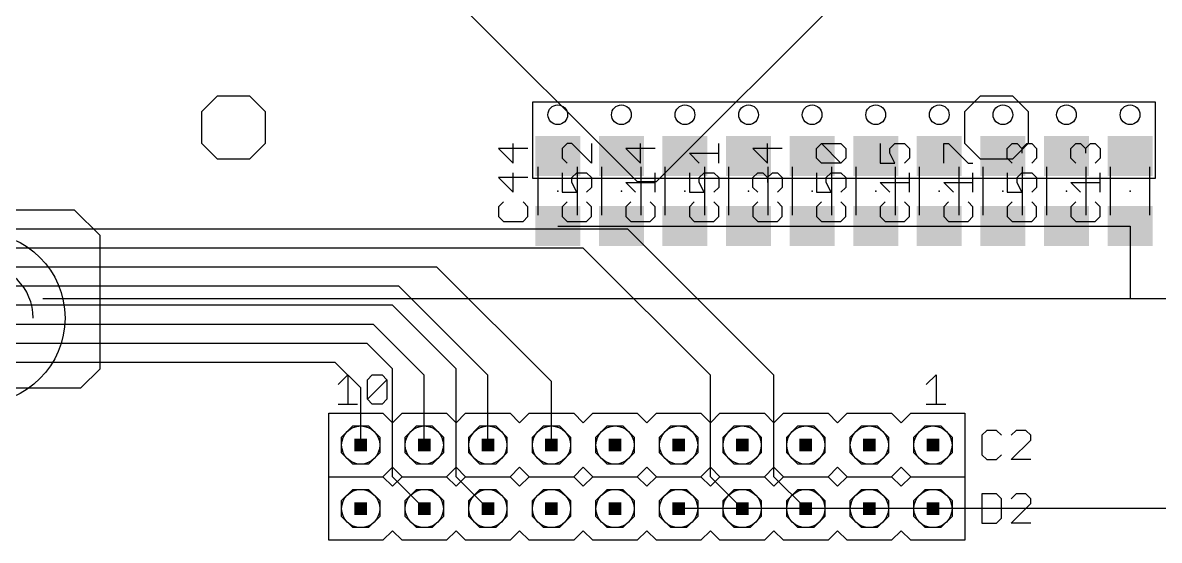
# Model space of a CAD drawing. Extents: x -0.79 to 6.6, y -0.46 to 8.18.
# Drawn here: x 2.078 to 3.866, y 5.99 to 6.805 of the extents above; entities that cross this region are included whole.
import ezdxf

# ---------------------------------------------------------------- set-up
doc = ezdxf.new("R2010")
doc.units = 0
for name, color, linetype in [('1', 22, 'CONTINUOUS'), ('17', 4, 'CONTINUOUS'), ('18', 4, 'CONTINUOUS'), ('19', 53, 'CONTINUOUS'), ('2', 3, 'CONTINUOUS'), ('21', 253, 'CONTINUOUS'), ('23', 7, 'CONTINUOUS'), ('25', 253, 'CONTINUOUS'), ('49', 253, 'CONTINUOUS'), ('51', 253, 'CONTINUOUS')]:
    doc.layers.add(name, color=color, linetype=linetype)

# ---------------------------------------------------------------- blocks, each defined once
blk = doc.blocks.new('RECT')
blk.add_solid([(-0.5, -0.5), (0.5, -0.5), (-0.5, 0.5), (0.5, 0.5)])
blk = doc.blocks.new('OCTAGONP')
blk.add_lwpolyline([(-0.5, -0.207107), (-0.5, 0.207107), (-0.207107, 0.5), (0.207107, 0.5), (0.5, 0.207107), (0.5, -0.207107), (0.207107, -0.5), (-0.207107, -0.5)], close=True)
blk = doc.blocks.new('ROUNDP')
blk.add_circle((0, 0), 0.5)
blk = doc.blocks.new('ROUNDV')
blk.add_circle((0, 0), 0.5)

msp = doc.modelspace()

# ---------------------------------------------------------------- linework, layer by layer
at = {"layer": '1'}
for p, q in [((2.88, 6.68), (2.88, 6.56)), ((3.86, 6.68), (2.88, 6.68)), ((3.86, 6.56), (3.86, 6.68)), ((2.88, 6.56), (3.86, 6.56)), ((2.16, 6.51), (1.938, 6.51)), ((2.2, 6.47), (2.16, 6.51)), ((2.92, 6.484882), (3.02, 6.484882)), ((3.02, 6.484882), (3.12, 6.484882)), ((3.12, 6.484882), (3.22, 6.484882)), ((3.22, 6.484882), (3.32, 6.484882)), ((3.32, 6.484882), (3.42, 6.484882)), ((3.42, 6.484882), (3.52, 6.484882)), ((3.52, 6.484882), (3.62, 6.484882)), ((3.62, 6.484882), (3.72, 6.484882)), ((3.72, 6.484882), (3.82, 6.484882)), ((3.82, 6.484882), (3.82, 6.37)), ((2.2, 6.26), (2.2, 6.47)), ((3.82, 6.37), (2.11, 6.37)), ((3.89, 6.37), (3.82, 6.37)), ((2.17, 6.23), (2.2, 6.26)), ((1.87, 6.23), (2.17, 6.23))]:
    msp.add_line(p, q, dxfattribs=at)
at = {"layer": '19'}
msp.add_line((5.61, 6.04), (3.11, 6.04), dxfattribs=at)
at = {"layer": '2'}
for p, q in [((3.03, 6.48), (1.38, 6.48)), ((3.26, 6.25), (3.03, 6.48)), ((2.96, 6.45), (1.4, 6.45)), ((3.16, 6.25), (2.96, 6.45)), ((2.73, 6.42), (1.42, 6.42)), ((2.91, 6.24), (2.73, 6.42)), ((2.67, 6.39), (1.44, 6.39)), ((2.81, 6.25), (2.67, 6.39)), ((2.66, 6.36), (1.46, 6.36)), ((2.76, 6.26), (2.66, 6.36)), ((2.63, 6.33), (1.48, 6.33)), ((2.71, 6.25), (2.63, 6.33)), ((2.62, 6.3), (1.49, 6.3)), ((2.66, 6.26), (2.62, 6.3)), ((2.57, 6.27), (1.5, 6.27)), ((2.61, 6.23), (2.57, 6.27)), ((2.66, 6.09), (2.66, 6.26)), ((2.76, 6.09), (2.76, 6.26)), ((2.71, 6.14), (2.71, 6.25)), ((2.81, 6.14), (2.81, 6.25)), ((2.91, 6.14), (2.91, 6.24)), ((3.16, 6.09), (3.16, 6.25)), ((3.26, 6.09), (3.26, 6.25)), ((2.61, 6.22), (2.61, 6.23)), ((2.61, 6.14), (2.61, 6.22)), ((2.71, 6.04), (2.66, 6.09)), ((2.81, 6.04), (2.76, 6.09)), ((3.21, 6.04), (3.16, 6.09)), ((3.31, 6.04), (3.26, 6.09))]:
    msp.add_line(p, q, dxfattribs=at)
at = {"layer": '21'}
for p, q in [((2.5745, 6.235193), (2.589846, 6.250539)), ((2.589846, 6.250539), (2.589846, 6.2045)), ((2.620539, 6.242866), (2.628212, 6.250539)), ((2.620539, 6.212173), (2.620539, 6.242866)), ((2.620539, 6.212173), (2.651232, 6.242866)), ((2.628212, 6.250539), (2.643559, 6.250539)), ((2.643559, 6.250539), (2.651232, 6.242866)), ((2.651232, 6.242866), (2.651232, 6.212173)), ((3.4995, 6.235193), (3.514846, 6.250539)), ((3.514846, 6.250539), (3.514846, 6.2045)), ((2.5745, 6.2045), (2.605193, 6.2045)), ((2.628212, 6.2045), (2.620539, 6.212173)), ((2.643559, 6.2045), (2.628212, 6.2045)), ((2.651232, 6.212173), (2.643559, 6.2045)), ((3.4995, 6.2045), (3.530193, 6.2045)), ((3.594673, 6.163039), (3.587, 6.155366)), ((3.587, 6.155366), (3.587, 6.124673)), ((3.61002, 6.163039), (3.594673, 6.163039)), ((3.617693, 6.155366), (3.61002, 6.163039)), ((3.640712, 6.163039), (3.633039, 6.155366)), ((3.656059, 6.163039), (3.640712, 6.163039)), ((3.663732, 6.155366), (3.656059, 6.163039)), ((3.663732, 6.147693), (3.663732, 6.155366)), ((3.633039, 6.117), (3.663732, 6.147693)), ((3.587, 6.124673), (3.594673, 6.117)), ((3.594673, 6.117), (3.61002, 6.117)), ((3.61002, 6.117), (3.617693, 6.124673)), ((3.663732, 6.117), (3.633039, 6.117)), ((3.587, 6.063039), (3.587, 6.017)), ((3.61002, 6.063039), (3.587, 6.063039)), ((3.617693, 6.055366), (3.61002, 6.063039)), ((3.640712, 6.063039), (3.633039, 6.055366)), ((3.656059, 6.063039), (3.640712, 6.063039)), ((3.663732, 6.055366), (3.656059, 6.063039)), ((3.617693, 6.024673), (3.617693, 6.055366)), ((3.633039, 6.017), (3.663732, 6.047693)), ((3.663732, 6.047693), (3.663732, 6.055366)), ((3.61002, 6.017), (3.617693, 6.024673)), ((3.587, 6.017), (3.61002, 6.017)), ((3.663732, 6.017), (3.633039, 6.017))]:
    msp.add_line(p, q, dxfattribs=at)
at = {"layer": '23'}
for p in [(2.92, 6.54), (3.02, 6.54), (3.12, 6.54), (3.22, 6.54), (3.32, 6.54), (3.42, 6.54), (3.52, 6.54), (3.62, 6.54), (3.72, 6.54), (3.82, 6.54)]:
    msp.add_point(p, dxfattribs=at)
at = {"layer": '25'}
for p, q in [((2.84998, 6.584078), (2.84998, 6.614771)), ((2.934634, 6.614771), (2.926961, 6.607098)), ((2.942307, 6.614771), (2.934634, 6.614771)), ((2.973, 6.584078), (2.942307, 6.614771)), ((2.973, 6.614771), (2.973, 6.584078)), ((3.04998, 6.584078), (3.04998, 6.614771)), ((3.173, 6.584078), (3.173, 6.614771)), ((3.24998, 6.584078), (3.24998, 6.614771)), ((3.326961, 6.607098), (3.334634, 6.614771)), ((3.334634, 6.614771), (3.365327, 6.614771)), ((3.365327, 6.584078), (3.334634, 6.614771)), ((3.365327, 6.614771), (3.373, 6.607098)), ((3.426961, 6.614771), (3.426961, 6.584078)), ((3.442307, 6.607098), (3.44998, 6.614771)), ((3.44998, 6.614771), (3.465327, 6.614771)), ((3.465327, 6.614771), (3.473, 6.607098)), ((3.526961, 6.584078), (3.526961, 6.614771)), ((3.526961, 6.614771), (3.534634, 6.614771)), ((3.534634, 6.614771), (3.565327, 6.584078)), ((3.626961, 6.607098), (3.634634, 6.614771)), ((3.634634, 6.614771), (3.642307, 6.614771)), ((3.642307, 6.614771), (3.64998, 6.607098)), ((3.64998, 6.607098), (3.657654, 6.614771)), ((3.657654, 6.614771), (3.665327, 6.614771)), ((3.665327, 6.614771), (3.673, 6.607098)), ((3.726961, 6.607098), (3.734634, 6.614771)), ((3.734634, 6.614771), (3.742307, 6.614771)), ((3.742307, 6.614771), (3.74998, 6.607098)), ((3.74998, 6.607098), (3.757654, 6.614771)), ((3.757654, 6.614771), (3.765327, 6.614771)), ((3.765327, 6.614771), (3.773, 6.607098)), ((2.873, 6.607098), (2.826961, 6.607098)), ((2.826961, 6.607098), (2.84998, 6.584078)), ((2.926961, 6.607098), (2.926961, 6.591752)), ((3.073, 6.607098), (3.026961, 6.607098)), ((3.026961, 6.607098), (3.04998, 6.584078)), ((3.142307, 6.584078), (3.126961, 6.599425)), ((3.126961, 6.599425), (3.173, 6.599425)), ((3.273, 6.607098), (3.226961, 6.607098)), ((3.226961, 6.607098), (3.24998, 6.584078)), ((3.326961, 6.591752), (3.326961, 6.607098)), ((3.373, 6.607098), (3.373, 6.591752)), ((3.442307, 6.599425), (3.442307, 6.607098)), ((3.44998, 6.584078), (3.442307, 6.599425)), ((3.473, 6.607098), (3.473, 6.591752)), ((3.626961, 6.591752), (3.626961, 6.607098)), ((3.64998, 6.607098), (3.64998, 6.599425)), ((3.673, 6.607098), (3.673, 6.591752)), ((3.726961, 6.591752), (3.726961, 6.607098)), ((3.74998, 6.607098), (3.74998, 6.599425)), ((3.773, 6.607098), (3.773, 6.591752)), ((2.926961, 6.591752), (2.934634, 6.584078)), ((3.334634, 6.584078), (3.326961, 6.591752)), ((3.365327, 6.584078), (3.334634, 6.584078)), ((3.373, 6.591752), (3.365327, 6.584078)), ((3.426961, 6.584078), (3.44998, 6.584078)), ((3.473, 6.591752), (3.465327, 6.584078)), ((3.565327, 6.584078), (3.573, 6.584078)), ((3.634634, 6.584078), (3.626961, 6.591752)), ((3.673, 6.591752), (3.665327, 6.584078)), ((3.734634, 6.584078), (3.726961, 6.591752)), ((3.773, 6.591752), (3.765327, 6.584078)), ((2.873, 6.561059), (2.826961, 6.561059)), ((2.826961, 6.561059), (2.84998, 6.538039)), ((2.84998, 6.538039), (2.84998, 6.568732)), ((2.926961, 6.568732), (2.926961, 6.538039)), ((2.942307, 6.561059), (2.94998, 6.568732)), ((2.942307, 6.553386), (2.942307, 6.561059)), ((2.94998, 6.568732), (2.965327, 6.568732)), ((2.965327, 6.568732), (2.973, 6.561059)), ((2.973, 6.561059), (2.973, 6.545712)), ((3.073, 6.538039), (3.073, 6.568732)), ((3.126961, 6.568732), (3.126961, 6.538039)), ((3.142307, 6.561059), (3.14998, 6.568732)), ((3.142307, 6.553386), (3.142307, 6.561059)), ((3.14998, 6.568732), (3.165327, 6.568732)), ((3.165327, 6.568732), (3.173, 6.561059)), ((3.173, 6.561059), (3.173, 6.545712)), ((3.226961, 6.561059), (3.234634, 6.568732)), ((3.226961, 6.545712), (3.226961, 6.561059)), ((3.234634, 6.568732), (3.242307, 6.568732)), ((3.242307, 6.568732), (3.24998, 6.561059)), ((3.24998, 6.561059), (3.257654, 6.568732)), ((3.24998, 6.561059), (3.24998, 6.553386)), ((3.257654, 6.568732), (3.265327, 6.568732)), ((3.265327, 6.568732), (3.273, 6.561059)), ((3.273, 6.561059), (3.273, 6.545712)), ((3.326961, 6.568732), (3.326961, 6.538039)), ((3.342307, 6.561059), (3.34998, 6.568732)), ((3.342307, 6.553386), (3.342307, 6.561059)), ((3.34998, 6.568732), (3.365327, 6.568732)), ((3.365327, 6.568732), (3.373, 6.561059)), ((3.373, 6.561059), (3.373, 6.545712)), ((3.473, 6.538039), (3.473, 6.568732)), ((3.573, 6.538039), (3.573, 6.568732)), ((3.626961, 6.568732), (3.626961, 6.538039)), ((3.642307, 6.561059), (3.64998, 6.568732)), ((3.642307, 6.553386), (3.642307, 6.561059)), ((3.64998, 6.568732), (3.665327, 6.568732)), ((3.665327, 6.568732), (3.673, 6.561059)), ((3.673, 6.561059), (3.673, 6.545712)), ((3.773, 6.538039), (3.773, 6.568732)), ((2.94998, 6.538039), (2.942307, 6.553386)), ((2.973, 6.545712), (2.965327, 6.538039)), ((3.042307, 6.538039), (3.026961, 6.553386)), ((3.026961, 6.553386), (3.073, 6.553386)), ((3.14998, 6.538039), (3.142307, 6.553386)), ((3.173, 6.545712), (3.165327, 6.538039)), ((3.234634, 6.538039), (3.226961, 6.545712)), ((3.273, 6.545712), (3.265327, 6.538039)), ((3.34998, 6.538039), (3.342307, 6.553386)), ((3.373, 6.545712), (3.365327, 6.538039)), ((3.442307, 6.538039), (3.426961, 6.553386)), ((3.426961, 6.553386), (3.473, 6.553386)), ((3.542307, 6.538039), (3.526961, 6.553386)), ((3.526961, 6.553386), (3.573, 6.553386)), ((3.64998, 6.538039), (3.642307, 6.553386)), ((3.673, 6.545712), (3.665327, 6.538039)), ((3.742307, 6.538039), (3.726961, 6.553386)), ((3.726961, 6.553386), (3.773, 6.553386)), ((2.926961, 6.538039), (2.94998, 6.538039)), ((3.126961, 6.538039), (3.14998, 6.538039)), ((3.326961, 6.538039), (3.34998, 6.538039)), ((3.626961, 6.538039), (3.64998, 6.538039)), ((2.834634, 6.522693), (2.826961, 6.51502)), ((2.826961, 6.51502), (2.826961, 6.499673)), ((2.873, 6.51502), (2.865327, 6.522693)), ((2.873, 6.499673), (2.873, 6.51502)), ((2.934634, 6.522693), (2.926961, 6.51502)), ((2.926961, 6.51502), (2.926961, 6.499673)), ((2.973, 6.51502), (2.965327, 6.522693)), ((2.973, 6.499673), (2.973, 6.51502)), ((3.034634, 6.522693), (3.026961, 6.51502)), ((3.026961, 6.51502), (3.026961, 6.499673)), ((3.073, 6.51502), (3.065327, 6.522693)), ((3.073, 6.499673), (3.073, 6.51502)), ((3.134634, 6.522693), (3.126961, 6.51502)), ((3.126961, 6.51502), (3.126961, 6.499673)), ((3.173, 6.51502), (3.165327, 6.522693)), ((3.173, 6.499673), (3.173, 6.51502)), ((3.234634, 6.522693), (3.226961, 6.51502)), ((3.226961, 6.51502), (3.226961, 6.499673)), ((3.273, 6.51502), (3.265327, 6.522693)), ((3.273, 6.499673), (3.273, 6.51502)), ((3.334634, 6.522693), (3.326961, 6.51502)), ((3.326961, 6.51502), (3.326961, 6.499673)), ((3.373, 6.51502), (3.365327, 6.522693)), ((3.373, 6.499673), (3.373, 6.51502)), ((3.434634, 6.522693), (3.426961, 6.51502)), ((3.426961, 6.51502), (3.426961, 6.499673)), ((3.473, 6.51502), (3.465327, 6.522693)), ((3.473, 6.499673), (3.473, 6.51502)), ((3.534634, 6.522693), (3.526961, 6.51502)), ((3.526961, 6.51502), (3.526961, 6.499673)), ((3.573, 6.51502), (3.565327, 6.522693)), ((3.573, 6.499673), (3.573, 6.51502)), ((3.634634, 6.522693), (3.626961, 6.51502)), ((3.626961, 6.51502), (3.626961, 6.499673)), ((3.673, 6.51502), (3.665327, 6.522693)), ((3.673, 6.499673), (3.673, 6.51502)), ((3.734634, 6.522693), (3.726961, 6.51502)), ((3.726961, 6.51502), (3.726961, 6.499673)), ((3.773, 6.51502), (3.765327, 6.522693)), ((3.773, 6.499673), (3.773, 6.51502)), ((2.826961, 6.499673), (2.834634, 6.492)), ((2.834634, 6.492), (2.865327, 6.492)), ((2.865327, 6.492), (2.873, 6.499673)), ((2.926961, 6.499673), (2.934634, 6.492)), ((2.934634, 6.492), (2.965327, 6.492)), ((2.965327, 6.492), (2.973, 6.499673)), ((3.026961, 6.499673), (3.034634, 6.492)), ((3.034634, 6.492), (3.065327, 6.492)), ((3.065327, 6.492), (3.073, 6.499673)), ((3.126961, 6.499673), (3.134634, 6.492)), ((3.134634, 6.492), (3.165327, 6.492)), ((3.165327, 6.492), (3.173, 6.499673)), ((3.226961, 6.499673), (3.234634, 6.492)), ((3.234634, 6.492), (3.265327, 6.492)), ((3.265327, 6.492), (3.273, 6.499673)), ((3.326961, 6.499673), (3.334634, 6.492)), ((3.334634, 6.492), (3.365327, 6.492)), ((3.365327, 6.492), (3.373, 6.499673)), ((3.426961, 6.499673), (3.434634, 6.492)), ((3.434634, 6.492), (3.465327, 6.492)), ((3.465327, 6.492), (3.473, 6.499673)), ((3.526961, 6.499673), (3.534634, 6.492)), ((3.534634, 6.492), (3.565327, 6.492)), ((3.565327, 6.492), (3.573, 6.499673)), ((3.626961, 6.499673), (3.634634, 6.492)), ((3.634634, 6.492), (3.665327, 6.492)), ((3.665327, 6.492), (3.673, 6.499673)), ((3.726961, 6.499673), (3.734634, 6.492)), ((3.734634, 6.492), (3.765327, 6.492)), ((3.765327, 6.492), (3.773, 6.499673))]:
    msp.add_line(p, q, dxfattribs=at)
at = {"layer": '49'}
for p, q in [((3.045, 6.555), (2.675, 6.925)), ((3.445, 6.925), (3.075, 6.555)), ((2.36, 6.665), (2.385, 6.69)), ((2.385, 6.69), (2.435, 6.69)), ((2.435, 6.69), (2.46, 6.665)), ((3.56, 6.665), (3.585, 6.69)), ((3.585, 6.69), (3.635, 6.69)), ((3.635, 6.69), (3.66, 6.665)), ((2.36, 6.615), (2.36, 6.665)), ((2.46, 6.665), (2.46, 6.615)), ((3.56, 6.615), (3.56, 6.665)), ((3.66, 6.665), (3.66, 6.615)), ((2.385, 6.59), (2.36, 6.615)), ((2.46, 6.615), (2.435, 6.59)), ((3.585, 6.59), (3.56, 6.615)), ((3.66, 6.615), (3.635, 6.59)), ((2.435, 6.59), (2.385, 6.59)), ((3.635, 6.59), (3.585, 6.59)), ((3.045, 6.555), (3.075, 6.555))]:
    msp.add_line(p, q, dxfattribs=at)
msp.add_circle((2.01, 6.34), 0.135, dxfattribs=at)
msp.add_arc((2.01, 6.34), 0.085, 0, 90, dxfattribs=at)
at = {"layer": '51'}
for p, q in [((2.889016, 6.502008), (2.889016, 6.577992)), ((2.950984, 6.502008), (2.950984, 6.577992)), ((2.989016, 6.502008), (2.989016, 6.577992)), ((3.050984, 6.502008), (3.050984, 6.577992)), ((3.089016, 6.502008), (3.089016, 6.577992)), ((3.150984, 6.502008), (3.150984, 6.577992)), ((3.189016, 6.502008), (3.189016, 6.577992)), ((3.250984, 6.502008), (3.250984, 6.577992)), ((3.289016, 6.502008), (3.289016, 6.577992)), ((3.350984, 6.502008), (3.350984, 6.577992)), ((3.389016, 6.502008), (3.389016, 6.577992)), ((3.450984, 6.502008), (3.450984, 6.577992)), ((3.489016, 6.502008), (3.489016, 6.577992)), ((3.550984, 6.502008), (3.550984, 6.577992)), ((3.589016, 6.502008), (3.589016, 6.577992)), ((3.650984, 6.502008), (3.650984, 6.577992)), ((3.689016, 6.502008), (3.689016, 6.577992)), ((3.750984, 6.502008), (3.750984, 6.577992)), ((3.789016, 6.502008), (3.789016, 6.577992)), ((3.850984, 6.502008), (3.850984, 6.577992)), ((2.56, 6.09), (2.56, 6.19)), ((2.56, 6.19), (2.645, 6.19)), ((2.645, 6.19), (2.66, 6.175)), ((2.66, 6.175), (2.675, 6.19)), ((2.675, 6.19), (2.745, 6.19)), ((2.745, 6.19), (2.76, 6.175)), ((2.76, 6.175), (2.775, 6.19)), ((2.775, 6.19), (2.845, 6.19)), ((2.845, 6.19), (2.86, 6.175)), ((2.86, 6.175), (2.875, 6.19)), ((2.875, 6.19), (2.945, 6.19)), ((2.945, 6.19), (2.96, 6.175)), ((2.96, 6.175), (2.975, 6.19)), ((2.975, 6.19), (3.045, 6.19)), ((3.045, 6.19), (3.06, 6.175)), ((3.06, 6.175), (3.075, 6.19)), ((3.075, 6.19), (3.145, 6.19)), ((3.145, 6.19), (3.16, 6.175)), ((3.16, 6.175), (3.175, 6.19)), ((3.175, 6.19), (3.245, 6.19)), ((3.245, 6.19), (3.26, 6.175)), ((3.26, 6.175), (3.275, 6.19)), ((3.275, 6.19), (3.345, 6.19)), ((3.345, 6.19), (3.36, 6.175)), ((3.36, 6.175), (3.375, 6.19)), ((3.375, 6.19), (3.445, 6.19)), ((3.445, 6.19), (3.46, 6.175)), ((3.46, 6.175), (3.475, 6.19)), ((3.475, 6.19), (3.56, 6.19)), ((3.56, 6.19), (3.56, 6.09)), ((2.645, 6.09), (2.66, 6.105)), ((2.66, 6.105), (2.675, 6.09)), ((2.745, 6.09), (2.76, 6.105)), ((2.76, 6.105), (2.775, 6.09)), ((2.845, 6.09), (2.86, 6.105)), ((2.86, 6.105), (2.875, 6.09)), ((2.945, 6.09), (2.96, 6.105)), ((2.96, 6.105), (2.975, 6.09)), ((3.045, 6.09), (3.06, 6.105)), ((3.06, 6.105), (3.075, 6.09)), ((3.145, 6.09), (3.16, 6.105)), ((3.16, 6.105), (3.175, 6.09)), ((3.245, 6.09), (3.26, 6.105)), ((3.26, 6.105), (3.275, 6.09)), ((3.345, 6.09), (3.36, 6.105)), ((3.36, 6.105), (3.375, 6.09)), ((3.445, 6.09), (3.46, 6.105)), ((3.46, 6.105), (3.475, 6.09)), ((2.56, 5.99), (2.56, 6.09)), ((2.56, 6.09), (2.645, 6.09)), ((2.645, 6.09), (2.66, 6.075)), ((2.66, 6.075), (2.675, 6.09)), ((2.675, 6.09), (2.745, 6.09)), ((2.745, 6.09), (2.76, 6.075)), ((2.76, 6.075), (2.775, 6.09)), ((2.775, 6.09), (2.845, 6.09)), ((2.845, 6.09), (2.86, 6.075)), ((2.86, 6.075), (2.875, 6.09)), ((2.875, 6.09), (2.945, 6.09)), ((2.945, 6.09), (2.96, 6.075)), ((2.96, 6.075), (2.975, 6.09)), ((2.975, 6.09), (3.045, 6.09)), ((3.045, 6.09), (3.06, 6.075)), ((3.06, 6.075), (3.075, 6.09)), ((3.075, 6.09), (3.145, 6.09)), ((3.145, 6.09), (3.16, 6.075)), ((3.16, 6.075), (3.175, 6.09)), ((3.175, 6.09), (3.245, 6.09)), ((3.245, 6.09), (3.26, 6.075)), ((3.26, 6.075), (3.275, 6.09)), ((3.275, 6.09), (3.345, 6.09)), ((3.345, 6.09), (3.36, 6.075)), ((3.36, 6.075), (3.375, 6.09)), ((3.375, 6.09), (3.445, 6.09)), ((3.445, 6.09), (3.46, 6.075)), ((3.46, 6.075), (3.475, 6.09)), ((3.475, 6.09), (3.56, 6.09)), ((3.56, 6.09), (3.56, 5.99)), ((2.645, 5.99), (2.56, 5.99)), ((2.66, 6.005), (2.645, 5.99)), ((2.675, 5.99), (2.66, 6.005)), ((2.745, 5.99), (2.675, 5.99)), ((2.76, 6.005), (2.745, 5.99)), ((2.775, 5.99), (2.76, 6.005)), ((2.845, 5.99), (2.775, 5.99)), ((2.86, 6.005), (2.845, 5.99)), ((2.875, 5.99), (2.86, 6.005)), ((2.945, 5.99), (2.875, 5.99)), ((2.96, 6.005), (2.945, 5.99)), ((2.975, 5.99), (2.96, 6.005)), ((3.045, 5.99), (2.975, 5.99)), ((3.06, 6.005), (3.045, 5.99)), ((3.075, 5.99), (3.06, 6.005)), ((3.145, 5.99), (3.075, 5.99)), ((3.16, 6.005), (3.145, 5.99)), ((3.175, 5.99), (3.16, 6.005)), ((3.245, 5.99), (3.175, 5.99)), ((3.26, 6.005), (3.245, 5.99)), ((3.275, 5.99), (3.26, 6.005)), ((3.345, 5.99), (3.275, 5.99)), ((3.36, 6.005), (3.345, 5.99)), ((3.375, 5.99), (3.36, 6.005)), ((3.445, 5.99), (3.375, 5.99)), ((3.46, 6.005), (3.445, 5.99)), ((3.475, 5.99), (3.46, 6.005)), ((3.56, 5.99), (3.475, 5.99))]:
    msp.add_line(p, q, dxfattribs=at)

# ---------------------------------------------------------------- block references
at = {"layer": '1', "xscale": 0.062992, "yscale": 0.070866, "rotation": 90}
for p in [(2.92, 6.595118), (3.02, 6.595118), (3.12, 6.595118), (3.22, 6.595118), (3.32, 6.595118), (3.42, 6.595118), (3.52, 6.595118), (3.62, 6.595118), (3.72, 6.595118), (3.82, 6.595118), (2.92, 6.484882), (3.02, 6.484882), (3.12, 6.484882), (3.22, 6.484882), (3.32, 6.484882), (3.42, 6.484882), (3.52, 6.484882), (3.62, 6.484882), (3.72, 6.484882), (3.82, 6.484882)]:
    msp.add_blockref('RECT', p, dxfattribs=at)
at = {"layer": '17', "xscale": 0.06, "yscale": 0.06}
for name, p in [('OCTAGONP', (2.61, 6.14)), ('ROUNDP', (2.61, 6.14)), ('ROUNDP', (2.61, 6.14)), ('OCTAGONP', (2.61, 6.14)), ('OCTAGONP', (2.71, 6.14)), ('ROUNDP', (2.71, 6.14)), ('ROUNDP', (2.71, 6.14)), ('OCTAGONP', (2.71, 6.14)), ('OCTAGONP', (2.81, 6.14)), ('ROUNDP', (2.81, 6.14)), ('ROUNDP', (2.81, 6.14)), ('OCTAGONP', (2.81, 6.14)), ('OCTAGONP', (2.91, 6.14)), ('ROUNDP', (2.91, 6.14)), ('ROUNDP', (2.91, 6.14)), ('OCTAGONP', (2.91, 6.14)), ('OCTAGONP', (3.01, 6.14)), ('ROUNDP', (3.01, 6.14)), ('ROUNDP', (3.01, 6.14)), ('OCTAGONP', (3.01, 6.14)), ('OCTAGONP', (3.11, 6.14)), ('ROUNDP', (3.11, 6.14)), ('ROUNDP', (3.11, 6.14)), ('OCTAGONP', (3.11, 6.14)), ('OCTAGONP', (3.21, 6.14)), ('ROUNDP', (3.21, 6.14)), ('ROUNDP', (3.21, 6.14)), ('OCTAGONP', (3.21, 6.14)), ('OCTAGONP', (3.31, 6.14)), ('ROUNDP', (3.31, 6.14)), ('ROUNDP', (3.31, 6.14)), ('OCTAGONP', (3.31, 6.14)), ('OCTAGONP', (3.41, 6.14)), ('ROUNDP', (3.41, 6.14)), ('ROUNDP', (3.41, 6.14)), ('OCTAGONP', (3.41, 6.14)), ('OCTAGONP', (3.51, 6.14)), ('ROUNDP', (3.51, 6.14)), ('ROUNDP', (3.51, 6.14)), ('OCTAGONP', (3.51, 6.14)), ('OCTAGONP', (2.61, 6.04)), ('ROUNDP', (2.61, 6.04)), ('ROUNDP', (2.61, 6.04)), ('OCTAGONP', (2.61, 6.04)), ('OCTAGONP', (2.71, 6.04)), ('ROUNDP', (2.71, 6.04)), ('ROUNDP', (2.71, 6.04)), ('OCTAGONP', (2.71, 6.04)), ('OCTAGONP', (2.81, 6.04)), ('ROUNDP', (2.81, 6.04)), ('ROUNDP', (2.81, 6.04)), ('OCTAGONP', (2.81, 6.04)), ('OCTAGONP', (2.91, 6.04)), ('ROUNDP', (2.91, 6.04)), ('ROUNDP', (2.91, 6.04)), ('OCTAGONP', (2.91, 6.04)), ('OCTAGONP', (3.01, 6.04)), ('ROUNDP', (3.01, 6.04)), ('ROUNDP', (3.01, 6.04)), ('OCTAGONP', (3.01, 6.04)), ('OCTAGONP', (3.11, 6.04)), ('ROUNDP', (3.11, 6.04)), ('ROUNDP', (3.11, 6.04)), ('OCTAGONP', (3.11, 6.04)), ('OCTAGONP', (3.21, 6.04)), ('ROUNDP', (3.21, 6.04)), ('ROUNDP', (3.21, 6.04)), ('OCTAGONP', (3.21, 6.04)), ('OCTAGONP', (3.31, 6.04)), ('ROUNDP', (3.31, 6.04)), ('ROUNDP', (3.31, 6.04)), ('OCTAGONP', (3.31, 6.04)), ('OCTAGONP', (3.41, 6.04)), ('ROUNDP', (3.41, 6.04)), ('ROUNDP', (3.41, 6.04)), ('OCTAGONP', (3.41, 6.04)), ('OCTAGONP', (3.51, 6.04)), ('ROUNDP', (3.51, 6.04)), ('ROUNDP', (3.51, 6.04)), ('OCTAGONP', (3.51, 6.04))]:
    msp.add_blockref(name, p, dxfattribs=at)
at = {"layer": '18', "xscale": 0.031, "yscale": 0.031}
for p in [(2.92, 6.66), (2.92, 6.66), (2.92, 6.66), (2.92, 6.66), (3.02, 6.66), (3.02, 6.66), (3.02, 6.66), (3.02, 6.66), (3.12, 6.66), (3.12, 6.66), (3.12, 6.66), (3.12, 6.66), (3.22, 6.66), (3.22, 6.66), (3.22, 6.66), (3.22, 6.66), (3.32, 6.66), (3.32, 6.66), (3.32, 6.66), (3.32, 6.66), (3.42, 6.66), (3.42, 6.66), (3.42, 6.66), (3.42, 6.66), (3.52, 6.66), (3.52, 6.66), (3.52, 6.66), (3.52, 6.66), (3.62, 6.66), (3.62, 6.66), (3.62, 6.66), (3.62, 6.66), (3.72, 6.66), (3.72, 6.66), (3.72, 6.66), (3.72, 6.66), (3.82, 6.66), (3.82, 6.66), (3.82, 6.66), (3.82, 6.66)]:
    msp.add_blockref('ROUNDV', p, dxfattribs=at)
at = {"layer": '51', "xscale": 0.029531, "yscale": 0.066929, "rotation": 90}
for p in [(2.919965, 6.592234), (3.019965, 6.592234), (3.119965, 6.592234), (3.219965, 6.592234), (3.319965, 6.592234), (3.419965, 6.592234), (3.519965, 6.592234), (3.619965, 6.592234), (3.719965, 6.592234), (3.819965, 6.592234), (2.920035, 6.487766), (3.020035, 6.487766), (3.120035, 6.487766), (3.220035, 6.487766), (3.320035, 6.487766), (3.420035, 6.487766), (3.520035, 6.487766), (3.620035, 6.487766), (3.720035, 6.487766), (3.820035, 6.487766)]:
    msp.add_blockref('RECT', p, dxfattribs=at)
at = {"layer": '51', "xscale": 0.02, "yscale": 0.02}
for p in [(2.61, 6.14), (2.61, 6.14), (2.61, 6.14), (2.71, 6.14), (2.81, 6.14), (2.91, 6.14), (3.01, 6.14), (3.11, 6.14), (3.21, 6.14), (3.31, 6.14), (3.41, 6.14), (3.51, 6.14), (2.61, 6.04), (2.71, 6.04), (2.81, 6.04), (2.91, 6.04), (3.01, 6.04), (3.11, 6.04), (3.21, 6.04), (3.31, 6.04), (3.41, 6.04), (3.51, 6.04)]:
    msp.add_blockref('RECT', p, dxfattribs=at)

doc.saveas('drawing.dxf')
